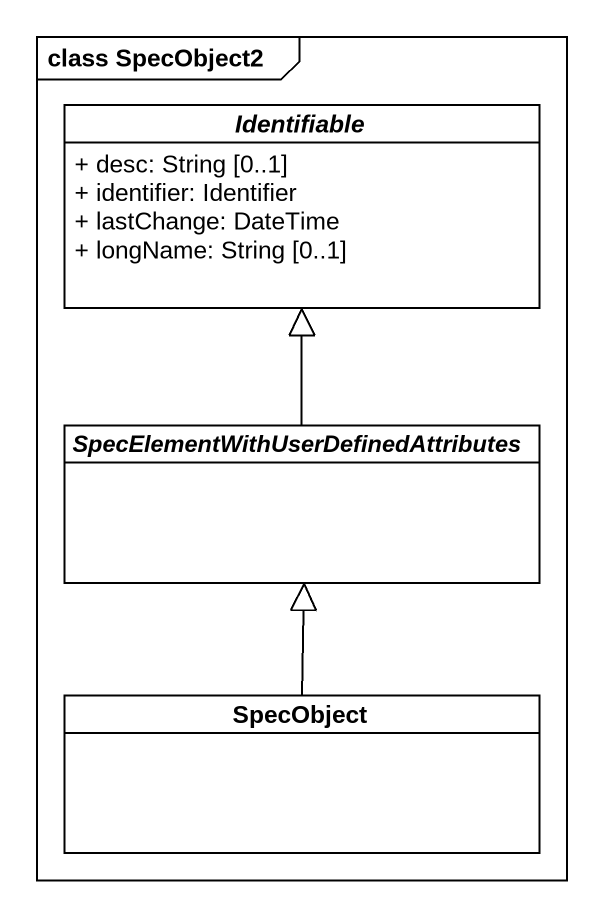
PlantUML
@startuml
mainframe class SpecObject2
hide circle
hide empty members
skinparam classAttributeIconSize 0
abstract class Identifiable {
  + desc: String [0..1]
  + identifier: Identifier
  + lastChange: DateTime
  + longName: String [0..1]
}
abstract class "SpecElementWithUserDefinedAttributes" as SpecElementWithUserDefinedAt
class SpecObject
SpecElementWithUserDefinedAt -up-|> Identifiable
SpecObject -up-|> SpecElementWithUserDefinedAt
@enduml
